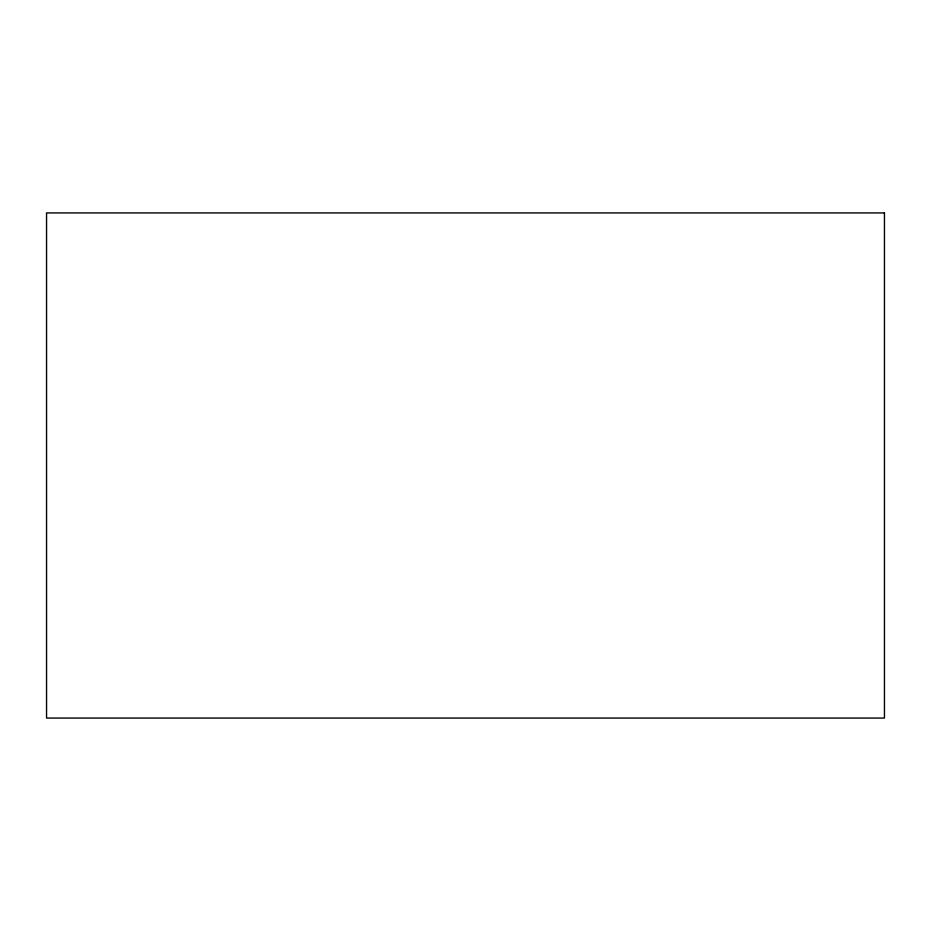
<?xml version="1.0" encoding="UTF-8"?>
<svg xmlns="http://www.w3.org/2000/svg" width="931" height="931" viewBox="0 0 931 931"><rect width="100%" height="100%" fill="white"/><g stroke="black" fill="none" stroke-linecap="round" stroke-linejoin="round"><path stroke-width="1.4" d="M884.45 212.931L46.55 212.931L46.55 718.069L884.45 718.069L884.45 212.931"/></g></svg>
